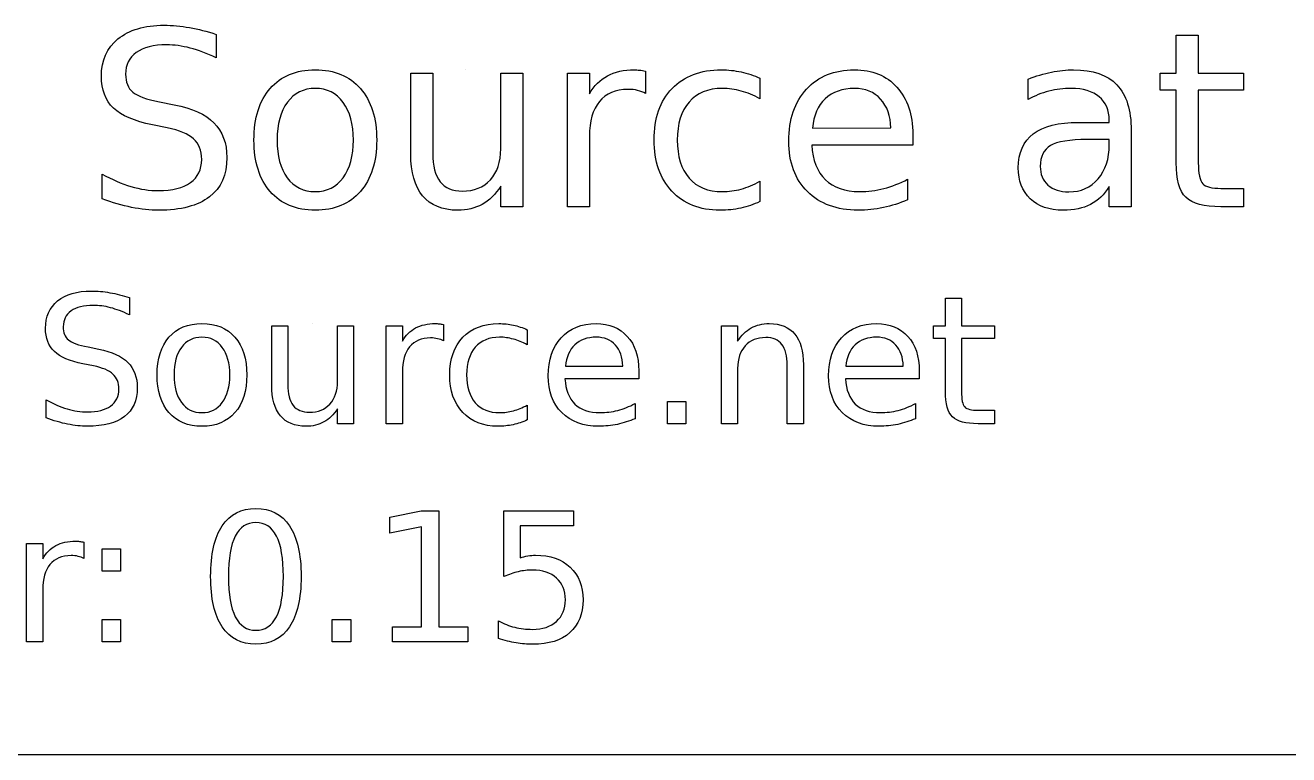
# Model space of a CAD drawing. Extents: x 6 to 466, y 6 to 31.
# Drawn here: x 77.76 to 98.7, y 5.5 to 17.59 of the extents above; entities that cross this region are included whole.
import ezdxf

# ---------------------------------------------------------------- set-up
doc = ezdxf.new("R2010")
doc.units = 0
doc.layers.get('0').update_dxf_attribs({"linetype": 'CONTINUOUS'})

msp = doc.modelspace()

# ---------------------------------------------------------------- linework, layer by layer
at = {"color": 7}
for p, q in [((80.923504, 17.439572), (80.923504, 17.049713)), ((80.923504, 17.439559), (80.923504, 17.439572)), ((96.83845, 16.798383), (96.83845, 17.427698)), ((96.83845, 17.427698), (97.204561, 17.427698)), ((97.204561, 17.427698), (97.204561, 16.798383)), ((82.568033, 16.851815), (82.568033, 16.851815)), ((84.149239, 15.456635), (84.149239, 16.798383)), ((84.149239, 16.798383), (84.513371, 16.798383)), ((84.513371, 16.798383), (84.513371, 15.470488)), ((85.065507, 16.851815), (85.065507, 16.851815)), ((85.641389, 15.541731), (85.641389, 16.798383)), ((85.641389, 16.798383), (86.005521, 16.798383)), ((86.005521, 16.798383), (86.005521, 14.581926)), ((86.745657, 14.581922), (86.745657, 16.798379)), ((86.745657, 16.798379), (87.111768, 16.798379)), ((87.111768, 16.798379), (87.111768, 16.454036)), ((88.041891, 16.832062), (88.043867, 16.457998)), ((96.571288, 16.515389), (96.571288, 16.798383)), ((96.571288, 16.798383), (96.83845, 16.798383)), ((97.204561, 16.798383), (97.954594, 16.798383)), ((97.954594, 16.798383), (97.954594, 16.515389)), ((89.93775, 16.713295), (89.93775, 16.713286)), ((89.93775, 16.713286), (89.93775, 16.372902)), ((94.382531, 16.361023), (94.382531, 16.69745)), ((82.568033, 16.543094), (82.568033, 16.543094)), ((96.83845, 16.515389), (96.571288, 16.515389)), ((96.83845, 15.31217), (96.83845, 16.515389)), ((97.954594, 16.515389), (97.204561, 16.515389)), ((97.204561, 16.515389), (97.204561, 15.31217)), ((79.987447, 16.321446), (80.228882, 16.271966)), ((80.112123, 15.891992), (79.868708, 15.939492)), ((95.21766, 15.981065), (95.728237, 15.981065)), ((95.728237, 15.981065), (95.728237, 16.016685)), ((87.111768, 15.74952), (87.111768, 14.581922)), ((90.808497, 15.886073), (92.106707, 15.888052)), ((92.470839, 15.781187), (92.470839, 15.603079)), ((92.470839, 15.781181), (92.470839, 15.781187)), ((96.092369, 15.846494), (96.092369, 14.581926)), ((96.092369, 15.846489), (96.092369, 15.846494)), ((92.470839, 15.603079), (90.796623, 15.603079)), ((95.728237, 15.696093), (95.366084, 15.696091)), ((95.728237, 15.614953), (95.728237, 15.696093)), ((84.149239, 15.456635), (84.149239, 15.456635)), ((79.033579, 14.712526), (79.033579, 15.124154)), ((85.641389, 14.581926), (85.641389, 14.922311)), ((89.93775, 15.003454), (89.93775, 14.667027)), ((92.385743, 15.039067), (92.385743, 14.694725)), ((95.728237, 14.581926), (95.728237, 14.918353)), ((97.580565, 14.886689), (97.954592, 14.886689)), ((97.954592, 14.886689), (97.954592, 14.581926)), ((86.005521, 14.581926), (85.641389, 14.581926)), ((87.111768, 14.581922), (86.745657, 14.581922)), ((96.092369, 14.581926), (95.728237, 14.581926)), ((97.954592, 14.581926), (97.580565, 14.581926)), ((79.486255, 13.075518), (79.486262, 13.075529)), ((79.486262, 13.075529), (79.486262, 12.790439)), ((93.011405, 12.60665), (93.011405, 13.066846)), ((93.011405, 13.066846), (93.27913, 13.066846)), ((93.27913, 13.066846), (93.27913, 12.60665)), ((80.688852, 12.645723), (80.688852, 12.645723)), ((81.845131, 11.625476), (81.845131, 12.60665)), ((81.845131, 12.60665), (82.111408, 12.60665)), ((82.111408, 12.60665), (82.111408, 11.635606)), ((82.515165, 12.645723), (82.515165, 12.645723)), ((82.936284, 11.687704), (82.936284, 12.60665)), ((82.936284, 12.60665), (83.202562, 12.60665)), ((83.202562, 12.60665), (83.202562, 10.985832)), ((83.743803, 10.985831), (83.743803, 12.60665)), ((83.743803, 12.60665), (84.011527, 12.60665)), ((84.011527, 12.60665), (84.011527, 12.354844)), ((84.691696, 12.631295), (84.693139, 12.357738)), ((89.300892, 10.985832), (89.300892, 12.60665)), ((89.300892, 12.60665), (89.568616, 12.60665)), ((89.568616, 12.60665), (89.568616, 12.354844)), ((92.816039, 12.399706), (92.816039, 12.60665)), ((92.816039, 12.60665), (93.011405, 12.60665)), ((93.27913, 12.60665), (93.827603, 12.60665)), ((93.827603, 12.60665), (93.827603, 12.399706)), ((80.688852, 12.419966), (80.688852, 12.419966)), ((86.078069, 12.544427), (86.078069, 12.544422)), ((86.078069, 12.544422), (86.078069, 12.295511)), ((93.011405, 12.399706), (92.816039, 12.399706)), ((93.011405, 11.519833), (93.011405, 12.399706)), ((93.827603, 12.399706), (93.27913, 12.399706)), ((93.27913, 12.399706), (93.27913, 11.519834)), ((78.801754, 12.257879), (78.978307, 12.221699)), ((78.892921, 11.943848), (78.71492, 11.978578)), ((86.714819, 11.939513), (87.664154, 11.94096)), ((90.392049, 10.985832), (90.392049, 11.955428)), ((90.658326, 11.964113), (90.658326, 11.964111)), ((90.658326, 11.964111), (90.658326, 10.985832)), ((91.363092, 11.939513), (92.312428, 11.94096)), ((84.011524, 11.839655), (84.011524, 10.985831)), ((87.930432, 11.732566), (86.706136, 11.732566)), ((87.930432, 11.86281), (87.930432, 11.732566)), ((87.930432, 11.862809), (87.930432, 11.86281)), ((89.56862, 11.901883), (89.56862, 10.985832)), ((92.578705, 11.732566), (91.354409, 11.732566)), ((92.578705, 11.86281), (92.578705, 11.732566)), ((92.578705, 11.862809), (92.578705, 11.86281)), ((81.845127, 11.625476), (81.845131, 11.625476)), ((78.104223, 11.081338), (78.104223, 11.382347)), ((87.868204, 11.32013), (87.868204, 11.068324)), ((88.4051, 11.35341), (88.71045, 11.35341)), ((88.4051, 10.985832), (88.4051, 11.35341)), ((88.71045, 11.35341), (88.71045, 10.985832)), ((92.516477, 11.32013), (92.516477, 11.068324)), ((82.936284, 10.985832), (82.936284, 11.234743)), ((86.078069, 11.294086), (86.078069, 11.048069)), ((93.554085, 11.208694), (93.827598, 11.208694)), ((93.827598, 11.208694), (93.827598, 10.985831)), ((83.202562, 10.985832), (82.936284, 10.985832)), ((84.011524, 10.985831), (83.743803, 10.985831)), ((88.71045, 10.985832), (88.4051, 10.985832)), ((89.56862, 10.985832), (89.300892, 10.985832)), ((90.658326, 10.985832), (90.392049, 10.985832)), ((93.827598, 10.985831), (93.55409, 10.985831)), ((81.582405, 9.581384), (81.582405, 9.581384)), ((83.805323, 9.437548), (84.324004, 9.542156)), ((83.805323, 9.170216), (83.805323, 9.437548)), ((84.324004, 9.542156), (84.617488, 9.542156)), ((84.617488, 9.542156), (84.617488, 7.619984)), ((85.694078, 9.542156), (86.846218, 9.542156)), ((85.694078, 8.452491), (85.694078, 9.542156)), ((86.846218, 9.542156), (86.846218, 9.295165)), ((81.582405, 9.348921), (81.582405, 9.348921)), ((84.32691, 9.274824), (83.805323, 9.170216)), ((84.32691, 7.619984), (84.32691, 9.274824)), ((86.846218, 9.295165), (85.962862, 9.295165)), ((85.962862, 9.295165), (85.962862, 8.763408)), ((78.731836, 9.024881), (78.733291, 8.750332)), ((77.780193, 7.372992), (77.780193, 9.000227)), ((77.780193, 9.000227), (78.048977, 9.000227)), ((78.048977, 9.000227), (78.048977, 8.747425)), ((79.032585, 8.911602), (79.339145, 8.911602)), ((79.032585, 8.542569), (79.032585, 8.911602)), ((79.339145, 8.911602), (79.339145, 8.542569)), ((79.339145, 8.542569), (79.032585, 8.542569)), ((78.048977, 8.230197), (78.048977, 7.372992)), ((79.032585, 7.742027), (79.339145, 7.742027)), ((79.032585, 7.372993), (79.032585, 7.742027)), ((79.339145, 7.742027), (79.339145, 7.372993)), ((82.849323, 7.742027), (83.155882, 7.742027)), ((82.849323, 7.372993), (82.849323, 7.742027)), ((83.155882, 7.742027), (83.155882, 7.372993)), ((83.847457, 7.619984), (84.32691, 7.619984)), ((83.847457, 7.372993), (83.847457, 7.619984)), ((84.617488, 7.619984), (85.096941, 7.619984)), ((85.096941, 7.619984), (85.096941, 7.372993)), ((85.602546, 7.423844), (85.602546, 7.71878)), ((78.048977, 7.372992), (77.780193, 7.372992)), ((79.339145, 7.372993), (79.032585, 7.372993)), ((83.155882, 7.372993), (82.849323, 7.372993)), ((85.096941, 7.372993), (83.847457, 7.372993)), ((150.5, 5.5), (10.5, 5.5))]:
    msp.add_line(p, q, dxfattribs=at)
for points in [[(79.296783, 17.364356), (79.481488, 17.514759), (79.735457, 17.58996), (80.05869, 17.58996)], [(80.05869, 17.58996), (80.197219, 17.58996), (80.338386, 17.577427), (80.482192, 17.55236)], [(80.482192, 17.55236), (80.625997, 17.527293), (80.773101, 17.489693), (80.923504, 17.439559)], [(79.021705, 16.746915), (79.021705, 17.00814), (79.113398, 17.213954), (79.296783, 17.364356)], [(80.104207, 17.265419), (79.886519, 17.265419), (79.718306, 17.223201), (79.599567, 17.138764)], [(80.494065, 17.211989), (80.359495, 17.247609), (80.229542, 17.265419), (80.104207, 17.265419)], [(80.923504, 17.049713), (80.771782, 17.122276), (80.628636, 17.176368), (80.494065, 17.211989)], [(79.599567, 17.138764), (79.482148, 17.054327), (79.423438, 16.934269), (79.423438, 16.77859)], [(79.423438, 16.77859), (79.423438, 16.647977), (79.462358, 16.549028), (79.540198, 16.481743)], [(81.819979, 16.543094), (82.000726, 16.748908), (82.250077, 16.851815), (82.568033, 16.851815)], [(82.568033, 16.851815), (82.88467, 16.851815), (83.133361, 16.748908), (83.314108, 16.543094)], [(87.410594, 16.752862), (87.533291, 16.818829), (87.682374, 16.851812), (87.857843, 16.851812)], [(87.857843, 16.851812), (87.88291, 16.851812), (87.910616, 16.849845), (87.940963, 16.845912)], [(87.940963, 16.845912), (87.97131, 16.843245), (88.004952, 16.838629), (88.041891, 16.832062)], [(88.481222, 16.541122), (88.680439, 16.748255), (88.952879, 16.851822), (89.29854, 16.851822)], [(89.29854, 16.851822), (89.410682, 16.851822), (89.520185, 16.839949), (89.62705, 16.816202)], [(89.62705, 16.816202), (89.733915, 16.793775), (89.837482, 16.759473), (89.93775, 16.713295)], [(90.709548, 16.531214), (90.906127, 16.744944), (91.17065, 16.851809), (91.503119, 16.851809)], [(91.503119, 16.851809), (91.801285, 16.851809), (92.036783, 16.755499), (92.209614, 16.562878)], [(94.382531, 16.69745), (94.515782, 16.748903), (94.645076, 16.787163), (94.770411, 16.81223)], [(94.770411, 16.81223), (94.895746, 16.838617), (95.017783, 16.85181), (95.136522, 16.85181)], [(95.136522, 16.85181), (95.457117, 16.85181), (95.696573, 16.768693), (95.854892, 16.602459)], [(79.221582, 16.218528), (79.088331, 16.345183), (79.021705, 16.521312), (79.021705, 16.746915)], [(87.111768, 16.454036), (87.188289, 16.588607), (87.287897, 16.688215), (87.410594, 16.752862)], [(92.209614, 16.562878), (92.383764, 16.371577), (92.470839, 16.111011), (92.470839, 15.781181)], [(95.854892, 16.602459), (96.01321, 16.436224), (96.092369, 16.184234), (96.092369, 15.846489)], [(79.540198, 16.481743), (79.619357, 16.415776), (79.76844, 16.362344), (79.987447, 16.321446)], [(81.550838, 15.688175), (81.550838, 16.052308), (81.640552, 16.337281), (81.819979, 16.543094)], [(82.568033, 16.543094), (82.372774, 16.543094), (82.218413, 16.466574), (82.104952, 16.313533)], [(83.029135, 16.311554), (82.915674, 16.465914), (82.761973, 16.543094), (82.568033, 16.543094)], [(83.314108, 16.543094), (83.494855, 16.337281), (83.585228, 16.052308), (83.585228, 15.688175)], [(87.750978, 16.527258), (87.545165, 16.527258), (87.386846, 16.459973), (87.276023, 16.325403)], [(87.909297, 16.509448), (87.861804, 16.521321), (87.809031, 16.527258), (87.750978, 16.527258)], [(88.043867, 16.457998), (88.002967, 16.481745), (87.95811, 16.498895), (87.909297, 16.509448)], [(88.184375, 15.688182), (88.184375, 16.049676), (88.283324, 16.333989), (88.481222, 16.541122)], [(89.314372, 16.543097), (89.078214, 16.543097), (88.894829, 16.467896), (88.764216, 16.317494)], [(89.62705, 16.499557), (89.524143, 16.528584), (89.419917, 16.543097), (89.314372, 16.543097)], [(89.93775, 16.372902), (89.834843, 16.429635), (89.731277, 16.471854), (89.62705, 16.499557)], [(90.41666, 15.66838), (90.41666, 16.031193), (90.514289, 16.318804), (90.709548, 16.531214)], [(91.018269, 16.370923), (90.896892, 16.256142), (90.826968, 16.094526), (90.808497, 15.886073)], [(91.507077, 16.543094), (91.303902, 16.543094), (91.140966, 16.485704), (91.018269, 16.370923)], [(91.938494, 16.364986), (91.83031, 16.483725), (91.686504, 16.543094), (91.507077, 16.543094)], [(92.106707, 15.888052), (92.10404, 16.087269), (92.047969, 16.246247), (91.938494, 16.364986)], [(94.728853, 16.497573), (94.608795, 16.467226), (94.493354, 16.42171), (94.382531, 16.361023)], [(95.098922, 16.543093), (94.972267, 16.543093), (94.848911, 16.52792), (94.728853, 16.497573)], [(95.562003, 16.404565), (95.4525, 16.496917), (95.298139, 16.543093), (95.098922, 16.543093)], [(95.728237, 16.016685), (95.728237, 16.184238), (95.672826, 16.313532), (95.562003, 16.404565)], [(79.868708, 15.939492), (79.570542, 15.998859), (79.354833, 16.091871), (79.221582, 16.218528)], [(80.228882, 16.271966), (80.527048, 16.215233), (80.746715, 16.114964), (80.887882, 15.971161)], [(82.104952, 16.313533), (81.991491, 16.161811), (81.93476, 15.953358), (81.93476, 15.688175)], [(83.199327, 15.688175), (83.199327, 15.95072), (83.142596, 16.158513), (83.029135, 16.311554)], [(87.276023, 16.325403), (87.16652, 16.192152), (87.111768, 16.000191), (87.111768, 15.74952)], [(88.764216, 16.317494), (88.633603, 16.168411), (88.568297, 15.958639), (88.568297, 15.688178)], [(80.887882, 15.971161), (81.030369, 15.828675), (81.101612, 15.637374), (81.101612, 15.397258)], [(94.469606, 15.791083), (94.63716, 15.917738), (94.886511, 15.981065), (95.21766, 15.981065)], [(80.549477, 15.707947), (80.461082, 15.789745), (80.315298, 15.851093), (80.112123, 15.891992)], [(80.684047, 15.367563), (80.684047, 15.512688), (80.63919, 15.62615), (80.549477, 15.707947)], [(94.220255, 15.227074), (94.220255, 15.476425), (94.303372, 15.664428), (94.469606, 15.791083)], [(81.819979, 14.833257), (81.640552, 15.04039), (81.550838, 15.325362), (81.550838, 15.688175)], [(81.93476, 15.688175), (81.93476, 15.422992), (81.990831, 15.21388), (82.102973, 15.060839)], [(83.029135, 15.062818), (83.142596, 15.215859), (83.199327, 15.424312), (83.199327, 15.688175)], [(83.585228, 15.688175), (83.585228, 15.325362), (83.494855, 15.04039), (83.314108, 14.833257)], [(85.469218, 15.029176), (85.583999, 15.154511), (85.641389, 15.325363), (85.641389, 15.541731)], [(88.479243, 14.839201), (88.282664, 15.048972), (88.184375, 15.331966), (88.184375, 15.688182)], [(88.568297, 15.688178), (88.568297, 15.417718), (88.633603, 15.207287), (88.764216, 15.056884)], [(90.72538, 14.833251), (90.519567, 15.039064), (90.41666, 15.317441), (90.41666, 15.66838)], [(90.796623, 15.603079), (90.812456, 15.352408), (90.887658, 15.161107), (91.022227, 15.029176)], [(94.754579, 15.595163), (94.641118, 15.527878), (94.584387, 15.413098), (94.584387, 15.250821)], [(95.366084, 15.696091), (95.071876, 15.696091), (94.868041, 15.662448), (94.754579, 15.595163)], [(95.544192, 15.043028), (95.666889, 15.186834), (95.728237, 15.377476), (95.728237, 15.614953)], [(80.498023, 14.983641), (80.622039, 15.073355), (80.684047, 15.201329), (80.684047, 15.367563)], [(81.101612, 15.397258), (81.101612, 15.110965), (81.005302, 14.893937), (80.812681, 14.746174)], [(84.347137, 14.762013), (84.215205, 14.920332), (84.149239, 15.151872), (84.149239, 15.456635)], [(84.513371, 15.470488), (84.513371, 15.260716), (84.55427, 15.103057), (84.636068, 14.997512)], [(96.998745, 14.738266), (96.891882, 14.843811), (96.83845, 15.035113), (96.83845, 15.31217)], [(97.204561, 15.31217), (97.204561, 15.131423), (97.228968, 15.015322), (97.277781, 14.963869)], [(79.033579, 15.124154), (79.195855, 15.033121), (79.354833, 14.964516), (79.510513, 14.91834)], [(94.420132, 14.714519), (94.286881, 14.842493), (94.220255, 15.013345), (94.220255, 15.227074)], [(94.584387, 15.250821), (94.584387, 15.121528), (94.626605, 15.018621), (94.711042, 14.9421)], [(79.510513, 14.91834), (79.666192, 14.87216), (79.819233, 14.84907), (79.969636, 14.84907)], [(79.969636, 14.84907), (80.197878, 14.84907), (80.374007, 14.893927), (80.498023, 14.983641)], [(82.102973, 15.060839), (82.216434, 14.909118), (82.371454, 14.833257), (82.568033, 14.833257)], [(82.568033, 14.833257), (82.761973, 14.833257), (82.915674, 14.909777), (83.029135, 15.062818)], [(84.636068, 14.997512), (84.717866, 14.893286), (84.840563, 14.841173), (85.004158, 14.841173)], [(85.004158, 14.841173), (85.200737, 14.841173), (85.355757, 14.903841), (85.469218, 15.029176)], [(85.641389, 14.922311), (85.552995, 14.78774), (85.450088, 14.687472), (85.332669, 14.621506)], [(88.764216, 15.056884), (88.894829, 14.907801), (89.078214, 14.83326), (89.314372, 14.83326)], [(89.314372, 14.83326), (89.419917, 14.83326), (89.524143, 14.847113), (89.62705, 14.87482)], [(89.62705, 14.87482), (89.731277, 14.903847), (89.834843, 14.946725), (89.93775, 15.003454)], [(91.022227, 15.029176), (91.158117, 14.898563), (91.34678, 14.833257), (91.588215, 14.833257)], [(91.588215, 14.833257), (91.728063, 14.833257), (91.863293, 14.850407), (91.993906, 14.884707)], [(91.993906, 14.884707), (92.125837, 14.919007), (92.25645, 14.97046), (92.385743, 15.039067)], [(94.711042, 14.9421), (94.796797, 14.866899), (94.912897, 14.829299), (95.059342, 14.829299)], [(95.059342, 14.829299), (95.261198, 14.829299), (95.422815, 14.900542), (95.544192, 15.043028)], [(95.728237, 14.918353), (95.64512, 14.783782), (95.541553, 14.684174), (95.417537, 14.619527)], [(97.277781, 14.963869), (97.327914, 14.912416), (97.428842, 14.886689), (97.580565, 14.886689)], [(79.522387, 14.572018), (79.365388, 14.603685), (79.202452, 14.650521), (79.033579, 14.712526)], [(80.812681, 14.746174), (80.62138, 14.59841), (80.340365, 14.524528), (79.969636, 14.524528)], [(82.568033, 14.524536), (82.250077, 14.524536), (82.000726, 14.627443), (81.819979, 14.833257)], [(83.314108, 14.833257), (83.133361, 14.627443), (82.88467, 14.524536), (82.568033, 14.524536)], [(84.926978, 14.524536), (84.672349, 14.524536), (84.479069, 14.603695), (84.347137, 14.762013)], [(89.274792, 14.524543), (88.941005, 14.524543), (88.675822, 14.629429), (88.479243, 14.839201)], [(89.93775, 14.667027), (89.836163, 14.619534), (89.730617, 14.583912), (89.621114, 14.560163)], [(91.566446, 14.52453), (91.212869, 14.52453), (90.932513, 14.627437), (90.72538, 14.833251)], [(92.385743, 14.694725), (92.25513, 14.639312), (92.12122, 14.597093), (91.984011, 14.56807)], [(94.962372, 14.524537), (94.735449, 14.524537), (94.554703, 14.587864), (94.420132, 14.714519)], [(97.580565, 14.581926), (97.29955, 14.581926), (97.10561, 14.634039), (96.998745, 14.738266)], [(79.969636, 14.524528), (79.829788, 14.524528), (79.680705, 14.540358), (79.522387, 14.572018)], [(85.332669, 14.621506), (85.216569, 14.556859), (85.081339, 14.524536), (84.926978, 14.524536)], [(89.621114, 14.560163), (89.512929, 14.536416), (89.397489, 14.524543), (89.274792, 14.524543)], [(91.984011, 14.56807), (91.846802, 14.539043), (91.707613, 14.52453), (91.566446, 14.52453)], [(95.417537, 14.619527), (95.293521, 14.5562), (95.141799, 14.524537), (94.962372, 14.524537)], [(78.095536, 12.569019), (78.095536, 12.760044), (78.162588, 12.910548), (78.296691, 13.020532)], [(78.296691, 13.020532), (78.431759, 13.130516), (78.617478, 13.185508), (78.853847, 13.185508)], [(78.853847, 13.185508), (78.955148, 13.185508), (79.058379, 13.176341), (79.163539, 13.158008)], [(79.163539, 13.158008), (79.268699, 13.139675), (79.376271, 13.112178), (79.486255, 13.075518)], [(78.518114, 12.855556), (78.432249, 12.793809), (78.389316, 12.706015), (78.389316, 12.592173)], [(78.887139, 12.948176), (78.727952, 12.948176), (78.604943, 12.917303), (78.518114, 12.855556)], [(79.172229, 12.909106), (79.073822, 12.935153), (78.978792, 12.948176), (78.887139, 12.948176)], [(79.486262, 12.790439), (79.375313, 12.843499), (79.270636, 12.883055), (79.172229, 12.909106)], [(78.241699, 12.182627), (78.144257, 12.275245), (78.095536, 12.404042), (78.095536, 12.569019)], [(78.389316, 12.592173), (78.389316, 12.49666), (78.417776, 12.424302), (78.474696, 12.375099)], [(80.141826, 12.419966), (80.274, 12.570471), (80.456342, 12.645723), (80.688852, 12.645723)], [(80.688852, 12.645723), (80.920397, 12.645723), (81.102257, 12.570471), (81.234431, 12.419966)], [(84.011527, 12.354844), (84.06748, 12.453251), (84.140321, 12.526091), (84.230048, 12.573365)], [(84.230048, 12.573365), (84.319772, 12.621605), (84.428791, 12.645725), (84.557106, 12.645725)], [(84.557106, 12.645725), (84.575439, 12.645725), (84.595699, 12.644292), (84.617886, 12.641425)], [(84.617886, 12.641425), (84.640079, 12.639492), (84.664683, 12.636115), (84.691696, 12.631295)], [(85.01296, 12.418523), (85.158641, 12.569992), (85.357866, 12.645727), (85.610637, 12.645727)], [(85.610637, 12.645727), (85.692642, 12.645727), (85.772718, 12.637044), (85.850865, 12.619677)], [(85.850865, 12.619677), (85.929012, 12.603277), (86.004746, 12.578194), (86.078069, 12.544427)], [(86.642461, 12.411282), (86.786212, 12.567575), (86.979648, 12.645722), (87.222771, 12.645722)], [(87.222771, 12.645722), (87.44081, 12.645722), (87.613022, 12.575294), (87.739407, 12.434437)], [(89.568616, 12.354844), (89.632289, 12.452286), (89.707059, 12.525126), (89.792925, 12.573365)], [(89.792925, 12.573365), (89.879755, 12.621605), (89.979609, 12.645725), (90.092487, 12.645725)], [(90.092487, 12.645725), (90.278688, 12.645725), (90.419545, 12.587839), (90.515057, 12.472066)], [(91.290734, 12.411282), (91.434485, 12.567575), (91.627922, 12.645722), (91.871045, 12.645722)], [(91.871045, 12.645722), (92.089083, 12.645722), (92.261295, 12.575294), (92.38768, 12.434437)], [(78.474696, 12.375099), (78.532583, 12.326859), (78.641602, 12.287786), (78.801754, 12.257879)], [(79.945012, 11.794794), (79.945012, 12.061071), (80.010617, 12.269461), (80.141826, 12.419966)], [(80.688852, 12.419966), (80.546065, 12.419966), (80.433187, 12.364009), (80.350217, 12.252096)], [(81.02604, 12.250649), (80.943069, 12.363527), (80.830673, 12.419966), (80.688852, 12.419966)], [(81.234431, 12.419966), (81.366604, 12.269461), (81.432691, 12.061071), (81.432691, 11.794794)], [(84.478956, 12.408388), (84.328451, 12.408388), (84.212679, 12.359185), (84.131638, 12.260778)], [(84.594729, 12.395368), (84.559996, 12.404048), (84.521405, 12.408388), (84.478956, 12.408388)], [(84.693139, 12.357738), (84.663232, 12.375105), (84.630429, 12.387648), (84.594729, 12.395368)], [(84.795886, 11.794798), (84.795886, 12.059145), (84.868244, 12.267054), (85.01296, 12.418523)], [(85.622214, 12.419971), (85.449519, 12.419971), (85.315416, 12.364979), (85.219904, 12.254995)], [(85.850865, 12.388131), (85.775612, 12.409358), (85.699395, 12.419971), (85.622214, 12.419971)], [(86.078069, 12.295511), (86.002816, 12.336998), (85.927082, 12.367871), (85.850865, 12.388131)], [(86.428281, 11.780321), (86.428281, 12.045634), (86.499674, 12.255954), (86.642461, 12.411282)], [(87.225665, 12.419969), (87.07709, 12.419969), (86.957941, 12.378001), (86.868217, 12.294066)], [(87.541146, 12.289725), (87.462035, 12.376554), (87.356874, 12.419969), (87.225665, 12.419969)], [(87.739407, 12.434437), (87.866757, 12.294545), (87.930432, 12.104002), (87.930432, 11.862809)], [(90.033158, 12.414178), (89.889407, 12.414178), (89.776046, 12.368351), (89.693075, 12.276698)], [(90.302329, 12.299852), (90.242516, 12.376069), (90.152792, 12.414178), (90.033158, 12.414178)], [(90.515057, 12.472066), (90.61057, 12.357258), (90.658326, 12.18794), (90.658326, 11.964113)], [(91.076555, 11.780321), (91.076555, 12.045634), (91.147948, 12.255954), (91.290734, 12.411282)], [(91.873939, 12.419969), (91.725364, 12.419969), (91.606215, 12.378001), (91.516491, 12.294066)], [(92.189419, 12.289725), (92.110308, 12.376554), (92.005148, 12.419969), (91.873939, 12.419969)], [(92.38768, 12.434437), (92.51503, 12.294545), (92.578705, 12.104002), (92.578705, 11.862809)], [(78.71492, 11.978578), (78.496881, 12.021991), (78.339141, 12.090008), (78.241699, 12.182627)], [(78.978307, 12.221699), (79.196346, 12.180212), (79.35698, 12.10689), (79.460211, 12.001731)], [(80.350217, 12.252096), (80.267246, 12.141147), (80.225761, 11.988713), (80.225761, 11.794794)], [(81.150495, 11.794794), (81.150495, 11.986783), (81.10901, 12.138735), (81.02604, 12.250649)], [(84.131638, 12.260778), (84.051562, 12.163336), (84.011524, 12.022962), (84.011524, 11.839655)], [(85.219904, 12.254995), (85.124391, 12.145976), (85.076635, 11.992577), (85.076635, 11.794799)], [(86.868217, 12.294066), (86.779458, 12.210131), (86.728326, 12.091947), (86.714819, 11.939513)], [(87.664154, 11.94096), (87.662221, 12.086641), (87.621218, 12.202896), (87.541146, 12.289725)], [(89.693075, 12.276698), (89.610105, 12.185044), (89.56862, 12.060106), (89.56862, 11.901883)], [(90.392049, 11.955428), (90.392049, 12.108827), (90.362142, 12.223635), (90.302329, 12.299852)], [(91.516491, 12.294066), (91.427732, 12.210131), (91.376599, 12.091947), (91.363092, 11.939513)], [(92.312428, 11.94096), (92.310495, 12.086641), (92.269492, 12.202896), (92.189419, 12.289725)], [(79.212743, 11.809262), (79.148103, 11.869075), (79.041496, 11.913937), (78.892921, 11.943848)], [(79.460211, 12.001731), (79.564406, 11.897536), (79.616504, 11.757644), (79.616504, 11.582055)], [(79.311153, 11.560351), (79.311153, 11.666476), (79.27835, 11.749447), (79.212743, 11.809262)], [(80.141826, 11.169621), (80.010617, 11.32109), (79.945012, 11.529481), (79.945012, 11.794794)], [(80.225761, 11.794794), (80.225761, 11.600875), (80.266764, 11.447958), (80.34877, 11.336045)], [(81.02604, 11.337492), (81.10901, 11.449405), (81.150495, 11.601839), (81.150495, 11.794794)], [(81.432691, 11.794794), (81.432691, 11.529481), (81.366604, 11.32109), (81.234431, 11.169621)], [(85.011513, 11.173967), (84.867762, 11.327366), (84.795886, 11.534309), (84.795886, 11.794798)], [(85.076635, 11.794799), (85.076635, 11.59702), (85.124391, 11.443139), (85.219904, 11.333155)], [(86.654038, 11.16962), (86.503533, 11.320125), (86.428281, 11.523692), (86.428281, 11.780321)], [(86.706136, 11.732566), (86.717709, 11.549259), (86.772701, 11.409367), (86.871112, 11.31289)], [(91.302311, 11.16962), (91.151807, 11.320125), (91.076555, 11.523692), (91.076555, 11.780321)], [(91.354409, 11.732566), (91.365989, 11.549259), (91.420981, 11.409367), (91.519385, 11.31289)], [(79.17512, 11.279602), (79.265809, 11.345209), (79.311153, 11.438792), (79.311153, 11.560351)], [(79.616504, 11.582055), (79.616504, 11.3727), (79.546076, 11.213995), (79.405219, 11.10594)], [(81.989843, 11.117524), (81.893366, 11.233297), (81.845127, 11.402614), (81.845127, 11.625476)], [(82.111408, 11.635606), (82.111408, 11.482207), (82.141315, 11.366917), (82.201128, 11.289735)], [(82.810382, 11.31289), (82.894317, 11.404543), (82.936284, 11.529481), (82.936284, 11.687704)], [(93.128625, 11.100157), (93.050478, 11.177338), (93.011405, 11.31723), (93.011405, 11.519833)], [(93.27913, 11.519834), (93.27913, 11.38766), (93.296977, 11.30276), (93.33267, 11.265134)], [(78.104223, 11.382347), (78.22289, 11.31578), (78.339145, 11.265612), (78.452988, 11.231842)], [(80.34877, 11.336045), (80.43174, 11.225096), (80.545101, 11.169621), (80.688852, 11.169621)], [(80.688852, 11.169621), (80.830673, 11.169621), (80.943069, 11.225578), (81.02604, 11.337492)], [(82.470299, 11.17541), (82.61405, 11.17541), (82.727411, 11.221237), (82.810382, 11.31289)], [(85.219904, 11.333155), (85.315416, 11.224136), (85.449519, 11.169626), (85.622214, 11.169626)], [(86.871112, 11.31289), (86.970483, 11.217377), (87.108446, 11.169621), (87.284999, 11.169621)], [(87.581666, 11.207251), (87.678143, 11.232338), (87.773656, 11.269964), (87.868204, 11.32013)], [(91.519385, 11.31289), (91.618756, 11.217377), (91.756719, 11.169621), (91.933272, 11.169621)], [(92.22994, 11.207251), (92.326417, 11.232338), (92.42193, 11.269964), (92.516477, 11.32013)], [(78.452988, 11.231842), (78.566831, 11.198075), (78.678745, 11.181192), (78.788729, 11.181192)], [(78.788729, 11.181192), (78.955635, 11.181192), (79.084432, 11.213995), (79.17512, 11.279602)], [(79.405219, 11.10594), (79.265327, 10.997886), (79.05983, 10.943859), (78.788729, 10.943859)], [(80.688852, 10.943865), (80.456342, 10.943865), (80.274, 11.019117), (80.141826, 11.169621)], [(81.234431, 11.169621), (81.102257, 11.019117), (80.920397, 10.943865), (80.688852, 10.943865)], [(82.41386, 10.943865), (82.227659, 10.943865), (82.08632, 11.001751), (81.989843, 11.117524)], [(82.201128, 11.289735), (82.260941, 11.213518), (82.350665, 11.17541), (82.470299, 11.17541)], [(82.936284, 11.234743), (82.871644, 11.136336), (82.796392, 11.063014), (82.710528, 11.014775)], [(85.593271, 10.943869), (85.349184, 10.943869), (85.155264, 11.020568), (85.011513, 11.173967)], [(85.622214, 11.169626), (85.699395, 11.169626), (85.775612, 11.179756), (85.850865, 11.200016)], [(85.850865, 11.200016), (85.927082, 11.221243), (86.002816, 11.252599), (86.078069, 11.294086)], [(87.26908, 10.943864), (87.010521, 10.943864), (86.805507, 11.019116), (86.654038, 11.16962)], [(87.284999, 11.169621), (87.387265, 11.169621), (87.486154, 11.182164), (87.581666, 11.207251)], [(91.917354, 10.943864), (91.658795, 10.943864), (91.45378, 11.019116), (91.302311, 11.16962)], [(91.933272, 11.169621), (92.035538, 11.169621), (92.134427, 11.182164), (92.22994, 11.207251)], [(93.33267, 11.265134), (93.36933, 11.227507), (93.443135, 11.208694), (93.554085, 11.208694)], [(78.461671, 10.978589), (78.346863, 11.001742), (78.227714, 11.035992), (78.104223, 11.081338)], [(78.788729, 10.943859), (78.686463, 10.943859), (78.577444, 10.955436), (78.461671, 10.978589)], [(82.710528, 11.014775), (82.625628, 10.967502), (82.526739, 10.943865), (82.41386, 10.943865)], [(85.846523, 10.969919), (85.767412, 10.952552), (85.682994, 10.943869), (85.593271, 10.943869)], [(86.078069, 11.048069), (86.003782, 11.013336), (85.9266, 10.987286), (85.846523, 10.969919)], [(87.574431, 10.975704), (87.474094, 10.954477), (87.372311, 10.943864), (87.26908, 10.943864)], [(87.868204, 11.068324), (87.772691, 11.027804), (87.674767, 10.996931), (87.574431, 10.975704)], [(92.222704, 10.975704), (92.122368, 10.954477), (92.020585, 10.943864), (91.917354, 10.943864)], [(92.516477, 11.068324), (92.420965, 11.027804), (92.323041, 10.996931), (92.222704, 10.975704)], [(93.55409, 10.985831), (93.348593, 10.985831), (93.206772, 11.02394), (93.128625, 11.100157)], [(81.024495, 9.292259), (81.153318, 9.485009), (81.339288, 9.581384), (81.582405, 9.581384)], [(81.582405, 9.581384), (81.825522, 9.581384), (82.011007, 9.485009), (82.138861, 9.292259)], [(80.832714, 8.455395), (80.832714, 8.821523), (80.896641, 9.100478), (81.024495, 9.292259)], [(81.582405, 9.348921), (81.431304, 9.348921), (81.317495, 9.27434), (81.240976, 9.125177)], [(81.923833, 9.125177), (81.848283, 9.27434), (81.734474, 9.348921), (81.582405, 9.348921)], [(82.138861, 9.292259), (82.267684, 9.100478), (82.332095, 8.821523), (82.332095, 8.455395)], [(78.268363, 8.966811), (78.358442, 9.015238), (78.467893, 9.039451), (78.596716, 9.039451)], [(78.596716, 9.039451), (78.615123, 9.039451), (78.635463, 9.037984), (78.657736, 9.035051)], [(78.657736, 9.035051), (78.680016, 9.033118), (78.704716, 9.029728), (78.731836, 9.024881)], [(81.240976, 9.125177), (81.165426, 8.976982), (81.127651, 8.753722), (81.127651, 8.455395)], [(82.038611, 8.455395), (82.038611, 8.753722), (82.000352, 8.976982), (81.923833, 9.125177)], [(78.048977, 8.747425), (78.105157, 8.846221), (78.178286, 8.91935), (78.268363, 8.966811)], [(78.51826, 8.801182), (78.36716, 8.801182), (78.250929, 8.751784), (78.169567, 8.652987)], [(78.634491, 8.788102), (78.599624, 8.796822), (78.560881, 8.801182), (78.51826, 8.801182)], [(86.090717, 8.795368), (86.133337, 8.803115), (86.175955, 8.806988), (86.218571, 8.806988)], [(86.218571, 8.806988), (86.460719, 8.806988), (86.6525, 8.740639), (86.793914, 8.607942)], [(78.169567, 8.652987), (78.089174, 8.555159), (78.048977, 8.414229), (78.048977, 8.230197)], [(78.733291, 8.750332), (78.703264, 8.767765), (78.670331, 8.780355), (78.634491, 8.788102)], [(85.962862, 8.763408), (86.005482, 8.777935), (86.0481, 8.788588), (86.090717, 8.795368)], [(86.793914, 8.607942), (86.935329, 8.475245), (87.006036, 8.295572), (87.006036, 8.068921)], [(81.024495, 7.618532), (80.896641, 7.811281), (80.832714, 8.090236), (80.832714, 8.455395)], [(81.127651, 8.455395), (81.127651, 8.158038), (81.165426, 7.934777), (81.240976, 7.785614)], [(81.923833, 7.785614), (82.000352, 7.934777), (82.038611, 8.158038), (82.038611, 8.455395)], [(82.332095, 8.455395), (82.332095, 8.090236), (82.267684, 7.811281), (82.138861, 7.618532)], [(85.932352, 8.533851), (85.854865, 8.516418), (85.77544, 8.489298), (85.694078, 8.452491)], [(86.16772, 8.560001), (86.089264, 8.560001), (86.010808, 8.551284), (85.932352, 8.533851)], [(86.565811, 8.427788), (86.467983, 8.51593), (86.335286, 8.560001), (86.16772, 8.560001)], [(86.712553, 8.068925), (86.712553, 8.220026), (86.663639, 8.339647), (86.565811, 8.427788)], [(86.565811, 7.710062), (86.663639, 7.798203), (86.712553, 7.917824), (86.712553, 8.068925)], [(87.006036, 8.068921), (87.006036, 7.83549), (86.933392, 7.653879), (86.788103, 7.524088)], [(81.240976, 7.785614), (81.317495, 7.637419), (81.431304, 7.563322), (81.582405, 7.563322)], [(81.582405, 7.563322), (81.734474, 7.563322), (81.848283, 7.637419), (81.923833, 7.785614)], [(81.582405, 7.33086), (81.339288, 7.33086), (81.153318, 7.426751), (81.024495, 7.618532)], [(82.138861, 7.618532), (82.011007, 7.426751), (81.825522, 7.33086), (81.582405, 7.33086)], [(85.602546, 7.71878), (85.689719, 7.67132), (85.779798, 7.635966), (85.872783, 7.612719)], [(85.872783, 7.612719), (85.965768, 7.589472), (86.064081, 7.577849), (86.16772, 7.577849)], [(86.16772, 7.577849), (86.335286, 7.577849), (86.467983, 7.62192), (86.565811, 7.710062)], [(85.894577, 7.354104), (85.800623, 7.369604), (85.703279, 7.392851), (85.602546, 7.423844)], [(86.173531, 7.330854), (86.082484, 7.330854), (85.989499, 7.338604), (85.894577, 7.354104)], [(86.788103, 7.524088), (86.642814, 7.395265), (86.437957, 7.330854), (86.173531, 7.330854)]]:
    msp.add_open_spline(points, degree=3, dxfattribs=at)

doc.saveas('drawing.dxf')
